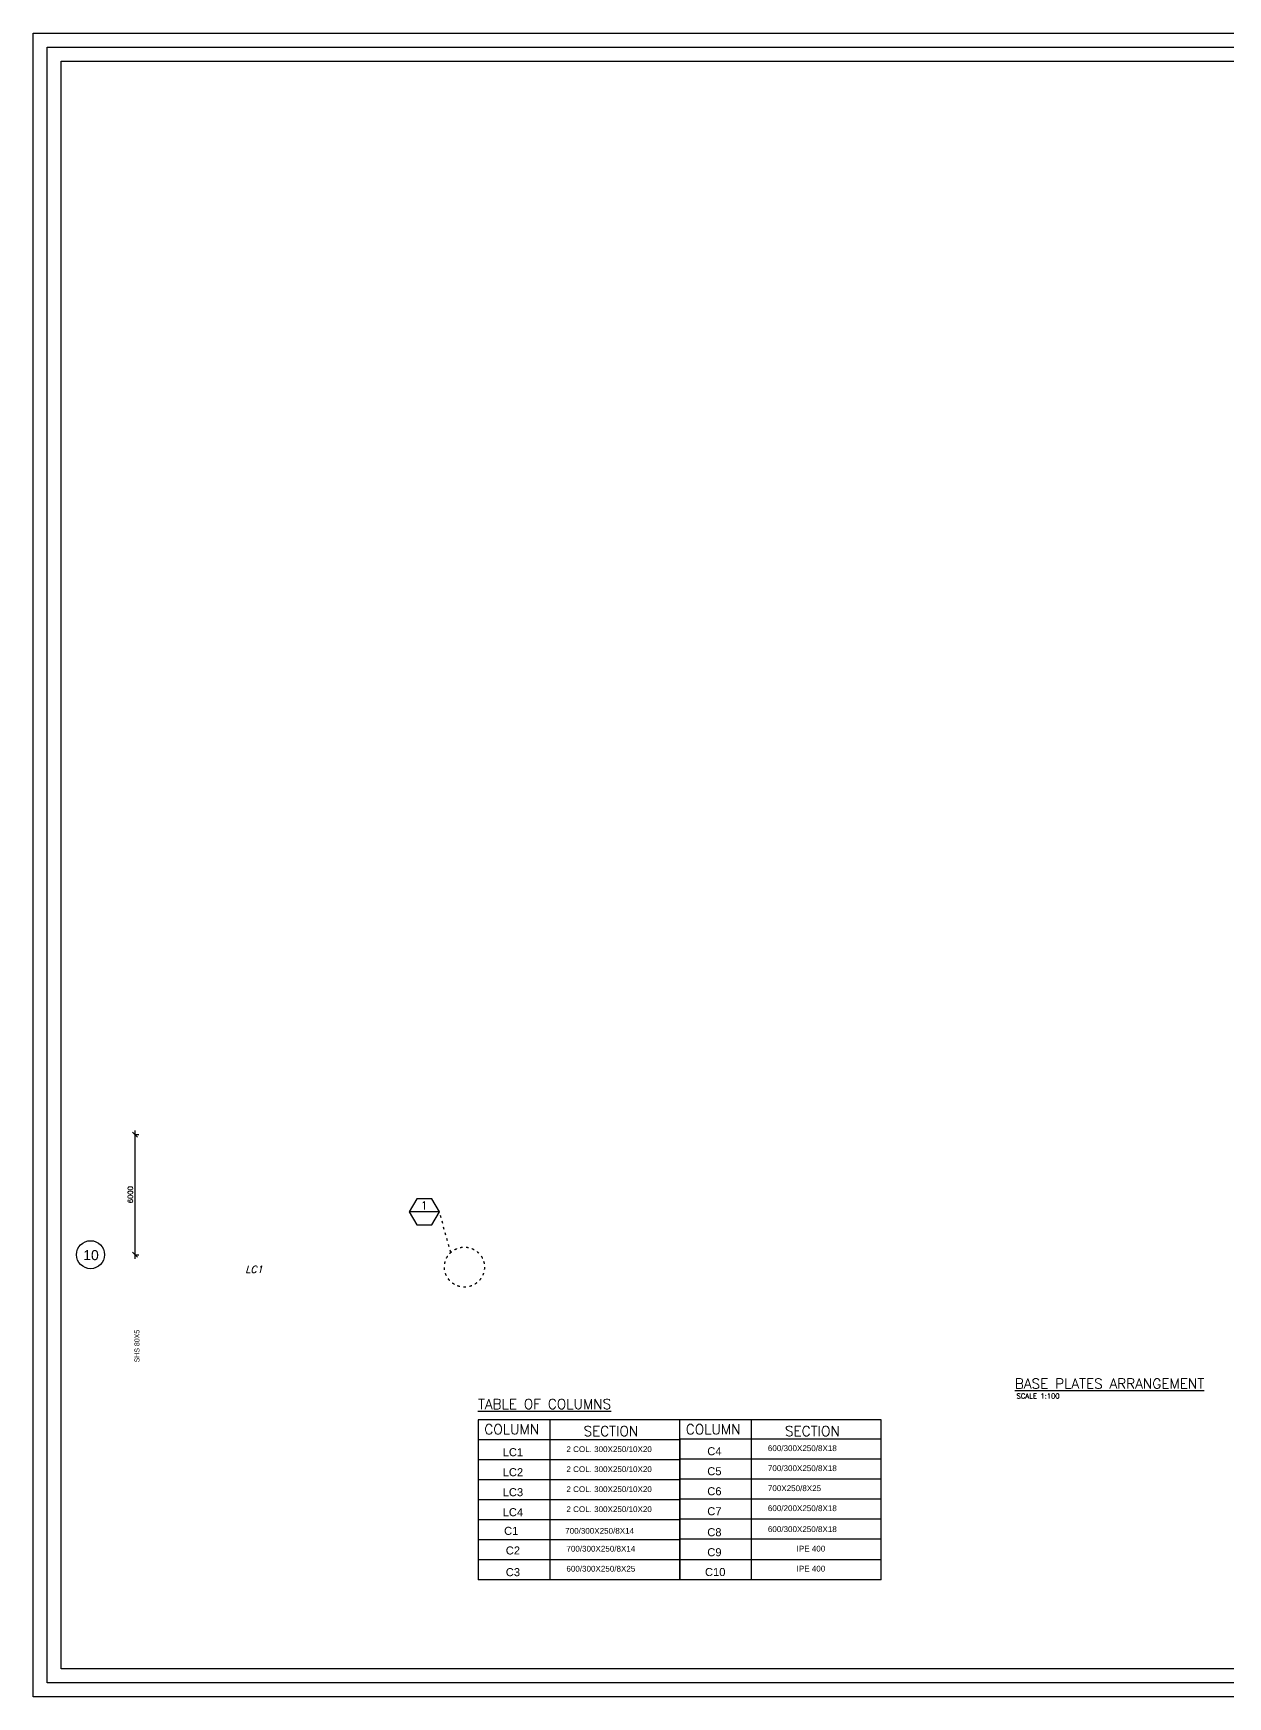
# Model space of a CAD drawing. Header units: inches. Extents: x -15 to 1885144, y -42615 to 866270.
# Drawn here: x 1767404 to 1827147, y 780727 to 863887 of the extents above; entities that cross this region are included whole.
import ezdxf
from ezdxf.enums import TextEntityAlignment as Align

# ---------------------------------------------------------------- set-up
doc = ezdxf.new("R2010")
doc.units = ezdxf.units.IN
doc.header["$LTSCALE"] = 100
doc.header["$MEASUREMENT"] = 0
doc.linetypes.add('dash line', pattern=[30, 12, -18])
doc.layers.add('Print Frame', color=7, linetype='Continuous')
doc.layers.add('text', color=3, linetype='Continuous')
doc.styles.add('LEROY100', font='simplex.shx')
doc.styles.add('ROMANC', font='romanc')
doc.styles.add('romans', font='romans.shx', dxfattribs={"width": 0.75})
doc.styles.get("Standard").update_dxf_attribs({"font": 'arial.ttf'})
doc.styles.add('T45', font='simplex.shx', dxfattribs={"height": 4.5})
doc.styles.add('TEXT-3', font='ITALICT.shx', dxfattribs={"height": 350})
doc.dimstyles.new('1-100', dxfattribs={"dimtxt": 250, "dimasz": 250, "dimexe": 200, "dimexo": 0, "dimgap": 100, "dimtad": 1, "dimdec": 0, "dimzin": 12, "dimdsep": 46, "dimtxsty": 'LEROY100', "dimblk": 'OBLIQUE', "dimcen": 0, "dimdle": 200, "dimclrd": 1, "dimclre": 1, "dimclrt": 7, "dimadec": 0, "dimazin": 0, "dimtfac": 1, "dimtdec": 0, "dimtix": 1, "dimtmove": 0, "dimatfit": 1, "dimldrblk": 'OBLIQUE', "dimfxl": 1, "dimtolj": 1, "dimtzin": 12, "dimarcsym": 0})

# ---------------------------------------------------------------- blocks, each defined once
blk = doc.blocks.new('_Oblique')
at = {"color": 0, "linetype": 'ByBlock', "lineweight": -2}
blk.add_line((-0.5, -0.5), (0.5, 0.5), dxfattribs=at)
blk = doc.blocks.new('*D1007')
at = {"layer": 'Defpoints', "color": 0, "linetype": 'Continuous', "ltscale": 0.3, "transparency": 16777216}
for p in [(1772486, 808826), (1772486, 802826), (1772486, 802826)]:
    blk.add_point(p, dxfattribs=at)
at = {"layer": 'Print Frame', "color": 1, "linetype": 'Continuous', "lineweight": -2, "ltscale": 0.3, "transparency": 16777216}
for p, q in [((1772486, 809026), (1772486, 802626)), ((1772486, 808826), (1772686, 808826)), ((1772486, 802826), (1772686, 802826))]:
    blk.add_line(p, q, dxfattribs=at)
at = {"layer": 'Print Frame', "color": 1, "linetype": 'Continuous', "lineweight": -2, "ltscale": 0.3, "transparency": 16777216, "xscale": 250, "yscale": 250, "zscale": 250}
for p, rotation in [((1772486, 808826), 90), ((1772486, 802826), 270)]:
    blk.add_blockref('_Oblique', p, dxfattribs=dict(at, rotation=rotation))
at = {"layer": 'Print Frame', "color": 7, "linetype": 'Continuous', "ltscale": 0.3, "transparency": 16777216, "insert": (1772261, 805826), "char_height": 250, "attachment_point": 5, "rotation": 90, "style": 'LEROY100'}
blk.add_mtext('\\A1;6000', dxfattribs=at)

msp = doc.modelspace()

# ---------------------------------------------------------------- linework, layer by layer
at = {"layer": 'Print Frame', "color": 8, "linetype": 'dash line', "ltscale": 0.1}
msp.add_line((1788287.557, 802935.182), (1787716.192, 804969.216), dxfattribs=at)
at = {"layer": 'Print Frame'}
for p, q in [((1809817.375, 794574.422), (1789663.428, 794574.422)), ((1789663.428, 794574.422), (1789663.428, 786574.422)), ((1793236.009, 794574.422), (1793236.009, 786574.422)), ((1799740.401, 786574.422), (1799740.401, 794574.422)), ((1803312.983, 794574.422), (1803312.983, 786574.422)), ((1809817.375, 786574.422), (1809817.375, 794574.422)), ((1799740.401, 793574.422), (1789663.428, 793574.422)), ((1799740.401, 793598.242), (1799740.401, 786574.422)), ((1809817.375, 793598.242), (1799740.401, 793598.242)), ((1799740.401, 792574.422), (1789663.428, 792574.422)), ((1809817.375, 792598.242), (1799740.401, 792598.242)), ((1799740.401, 791574.422), (1789663.428, 791574.422)), ((1809817.375, 791598.242), (1799740.401, 791598.242)), ((1799740.401, 790574.422), (1789663.428, 790574.422)), ((1809817.375, 790598.242), (1799740.401, 790598.242)), ((1799740.401, 789574.422), (1789663.428, 789574.422)), ((1809817.375, 789598.242), (1799740.401, 789598.242)), ((1799740.401, 788574.422), (1789663.428, 788574.422)), ((1809817.375, 788598.242), (1799740.401, 788598.242)), ((1799740.401, 787574.422), (1789663.428, 787574.422)), ((1809817.375, 787574.422), (1799740.401, 787574.422)), ((1799740.401, 786574.422), (1789663.428, 786574.422)), ((1809817.375, 786574.422), (1799740.401, 786574.422))]:
    msp.add_line(p, q, dxfattribs=at)
at = {"layer": 'Print Frame', "color": 2}
for points in [[(1767404.478, 780726.962), (1767404.478, 863886.962), (1885144.478, 863886.962), (1885144.478, 780726.962)], [(1768804.478, 782126.962), (1768804.478, 862486.962), (1883744.478, 862486.962), (1883744.478, 782126.962)]]:
    msp.add_lwpolyline(points, close=True, dxfattribs=at)
at = {"layer": 'Print Frame', "color": 200}
msp.add_lwpolyline([(1768104.478, 781426.962), (1768104.478, 863186.962), (1884444.478, 863186.962), (1884444.478, 781426.962)], close=True, dxfattribs=at)
at = {"layer": 'Print Frame'}
msp.add_lwpolyline([(1787716.192, 804969.216), (1786207.205, 804969.216), (1786585.205, 804314.501), (1787341.205, 804314.501), (1787719.205, 804969.216), (1787341.205, 805623.931), (1786585.205, 805623.931), (1786207.205, 804969.216)], dxfattribs=at)
at = {"layer": 'Print Frame', "ltscale": 10}
msp.add_circle((1770269.618, 802825.801), 700, dxfattribs=at)
at = {"layer": 'Print Frame', "color": 8, "linetype": 'dash line', "ltscale": 0.1}
msp.add_circle((1788970.869, 802205.055), 1000, dxfattribs=at)

# ---------------------------------------------------------------- texts
at = {"layer": 'Print Frame', "style": 'romans'}
msp.add_text('1', height=400, dxfattribs=at).set_placement((1786962.707, 805287.143), align=Align.MIDDLE)
at = {"layer": 'Print Frame', "style": 'ROMANC'}
msp.add_text('%%UTABLE OF COLUMNS', height=500, dxfattribs=at).set_placement((1789648.269, 795111.04))
for s, p in [('COLUMN', (1791336.04, 794099.064)), ('SECTION', (1796297.739, 794006.476)), ('COLUMN', (1801413.013, 794099.064)), ('SECTION', (1806374.712, 794006.476))]:
    msp.add_text(s, height=500, dxfattribs=at).set_placement(p, align=Align.MIDDLE_CENTER)
at = {"layer": 'Print Frame'}
for s, p in [('LC1', (1791394.977, 792952.175)), ('C4', (1801471.95, 792999.816)), ('LC2', (1791394.977, 791952.175)), ('C5', (1801471.95, 791999.816)), ('LC3', (1791394.977, 790952.175)), ('C6', (1801471.95, 790999.816)), ('LC4', (1791394.977, 789952.175)), ('C7', (1801471.95, 789999.816)), ('C1', (1791310.397, 789019.103)), ('C8', (1801471.95, 788952.175)), ('C2', (1791394.977, 788038.353)), ('C9', (1801471.95, 787952.175)), ('C3', (1791394.977, 786954.609)), ('C10', (1801512.76, 786961.217))]:
    msp.add_text(s, height=400, dxfattribs=at).set_placement(p, align=Align.MIDDLE_CENTER)
for s, p in [('2 COL. 300X250/10X20', (1794070.728, 792958.023)), ('600/300X250/8X18', (1804147.701, 793005.663)), ('2 COL. 300X250/10X20', (1794070.728, 791958.023)), ('700/300X250/8X18', (1804147.701, 792005.663)), ('2 COL. 300X250/10X20', (1794070.728, 790958.023)), ('700X250/8X25', (1804147.701, 791005.663)), ('2 COL. 300X250/10X20', (1794070.728, 789958.023)), ('600/200X250/8X18', (1804147.701, 790005.663)), ('600/300X250/8X18', (1804147.701, 788958.023)), ('700/300X250/8X14', (1794009.397, 788875.163)), ('700/300X250/8X14', (1794070.728, 787981.843)), ('IPE 400', (1805585.575, 787985.639)), ('600/300X250/8X25', (1794070.728, 786981.843)), ('IPE 400', (1805585.575, 786985.639))]:
    msp.add_text(s, height=288, dxfattribs=at).set_placement(p)
at = {"layer": 'Print Frame', "ltscale": 0.3, "insert": (1769903.624, 803053.714), "char_height": 500, "width": 2636.56185, "attachment_point": 1}
msp.add_mtext('10', dxfattribs=at)
at = {"layer": 'text', "linetype": 'Continuous', "style": 'TEXT-3'}
msp.add_text('LC1', height=350, dxfattribs=at).set_placement((1778014.127, 801912.755))
at = {"layer": 'text', "style": 'T45'}
msp.add_text('%%UBASE PLATES ARRANGEMENT', height=500, dxfattribs=at).set_placement((1816498.168, 796129.597))
at = {"layer": 'text', "ltscale": 1000, "style": 'LEROY100'}
msp.add_text('SCALE 1:100', height=250, dxfattribs=at).set_placement((1817660.726, 795760.258), align=Align.MIDDLE)
at = {"layer": 'text', "ltscale": 0.3, "insert": (1772466.456, 797440.775), "char_height": 250, "width": 2636.56185, "attachment_point": 1, "rotation": 90}
msp.add_mtext('SHS 80X5', dxfattribs=at)

# ---------------------------------------------------------------- dimensions: what is measured, and where the dimension line sits
at = {"layer": 'Print Frame', "linetype": 'Continuous', "ltscale": 0.3}
dim = msp.add_linear_dim(base=(1772486.385, 802825.801), p1=(1772486.385, 808825.801), p2=(1772486.385, 802825.801), angle=90, dimstyle='1-100', dxfattribs=at)
dim.commit()
dim.dimension.update_dxf_attribs({"geometry": '*D1007', "text_midpoint": (1772261.385, 805825.801)})

doc.saveas('drawing.dxf')
